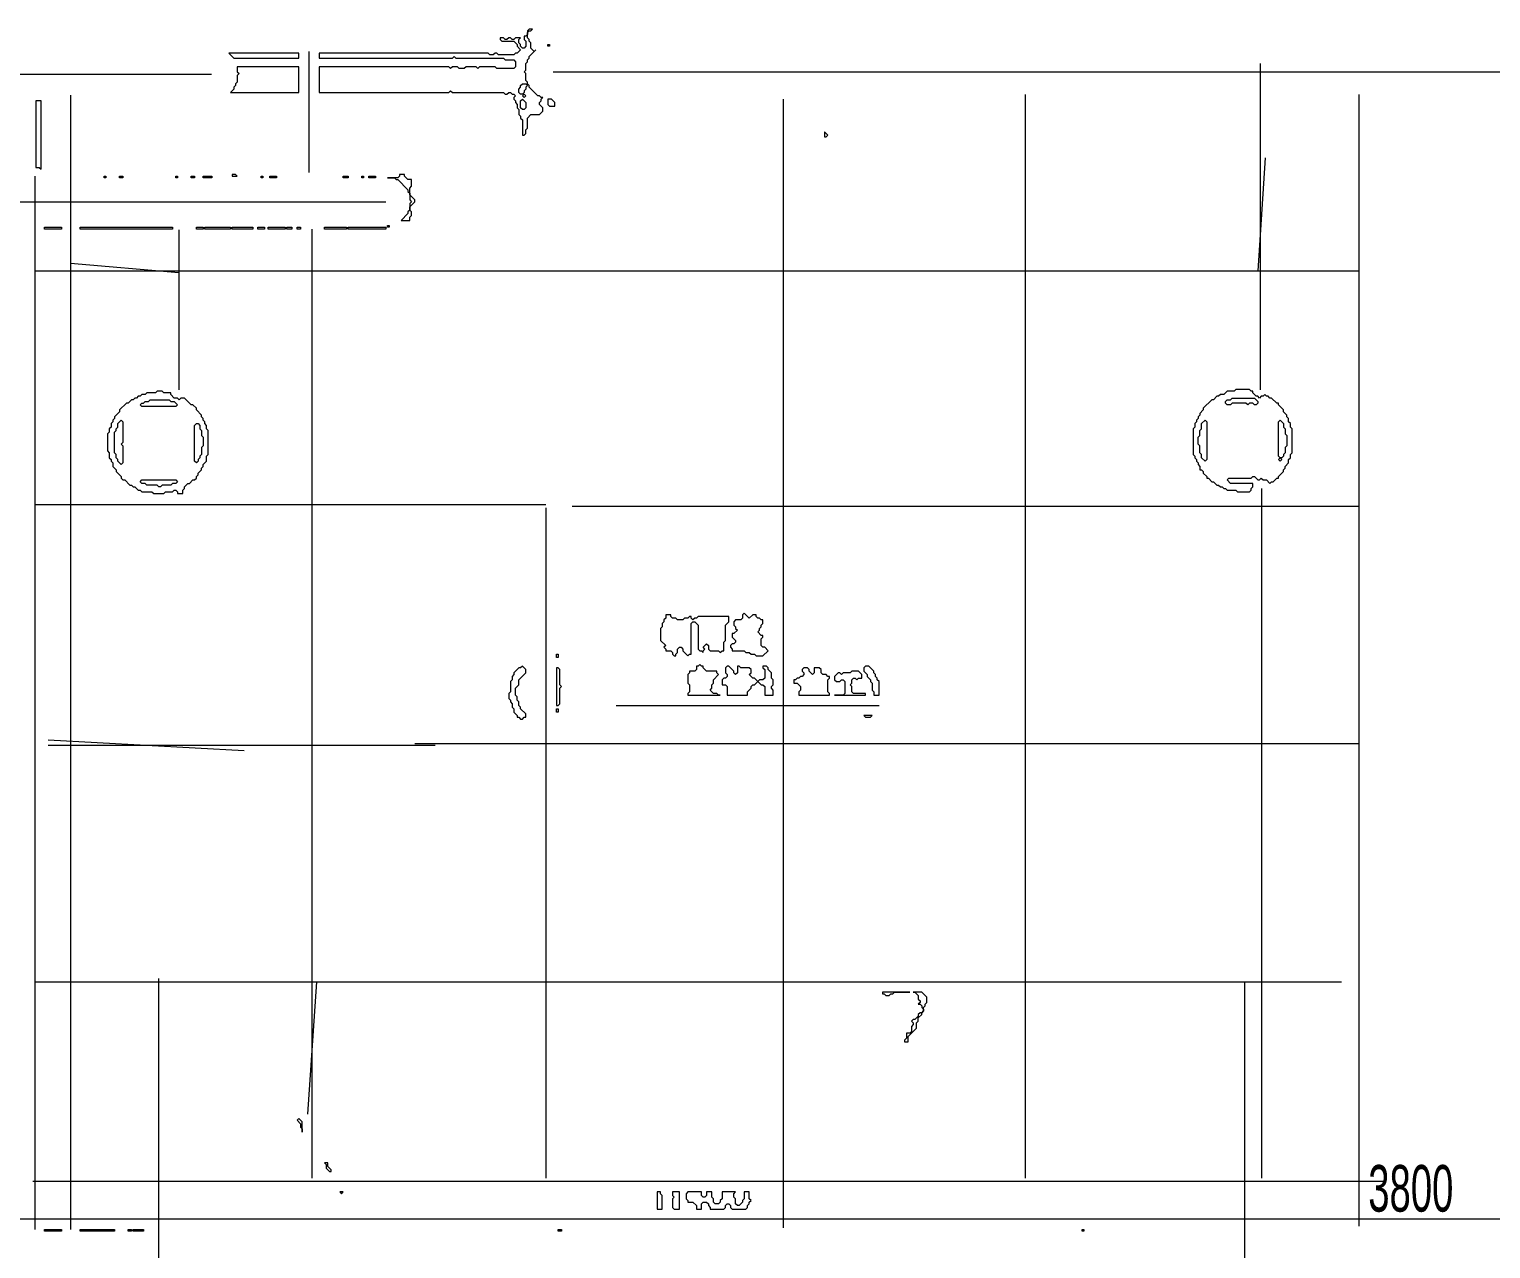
# Model space of a CAD drawing. Header units: millimetres. Extents: x 4 to 412, y 3 to 290.
# Drawn here: x 181.7 to 256.7, y 66.8 to 129.3 of the extents above; entities that cross this region are included whole.
import ezdxf

# ---------------------------------------------------------------- set-up
doc = ezdxf.new("R2010")
doc.units = ezdxf.units.MM
for name, color, linetype, lineweight in [('OCR_TEXT', 6, 'CONTINUOUS', 0), ('TRACE_STRAIGHT', 5, 'CONTINUOUS', 0), ('TRACE_TEXT_SYMBOL', 6, 'CONTINUOUS', 0)]:
    doc.layers.add(name, color=color, linetype=linetype, lineweight=lineweight)
doc.styles.add('wqy-unicode', font='wqy-unicode')

msp = doc.modelspace()

# ---------------------------------------------------------------- linework, layer by layer
at = {"layer": 'TRACE_STRAIGHT', "color": 5}
for p, q in [((196.079, 128.209), (196.079, 121.991)), ((244.881, 127.596), (244.881, 110.847)), ((165.082, 127.048), (191.079, 127.048)), ((208.6, 127.168), (272.706, 127.168)), ((232.829, 125.998), (232.829, 70.411)), ((249.945, 125.994), (249.945, 67.958)), ((183.836, 125.97), (183.836, 67.782)), ((220.418, 125.763), (220.418, 67.87)), ((244.78, 116.959), (245.162, 122.747)), ((182.01, 121.816), (182.01, 67.783)), ((168.931, 120.502), (200.02, 120.502)), ((189.395, 119.058), (189.395, 110.851)), ((196.22, 119.101), (196.22, 70.411)), ((183.836, 117.342), (189.395, 116.869)), ((182.01, 116.959), (249.945, 116.959)), ((244.947, 105.79), (244.947, 70.411)), ((182.01, 104.97), (208.226, 104.97)), ((208.226, 104.803), (208.226, 70.411)), ((209.576, 104.885), (249.945, 104.885)), ((211.842, 94.668), (225.329, 94.668)), ((182.687, 92.896), (192.751, 92.347)), ((182.687, 92.627), (202.559, 92.627)), ((201.509, 92.707), (249.945, 92.707)), ((182.01, 80.492), (249.061, 80.492)), ((188.364, 80.658), (188.364, 52.371)), ((196.019, 73.705), (196.481, 80.492)), ((244.083, 80.492), (244.083, 52.457)), ((181.906, 70.264), (251.251, 70.264)), ((159.735, 68.329), (319.734, 68.329))]:
    msp.add_line(p, q, dxfattribs=at)
at = {"layer": 'TRACE_TEXT_SYMBOL', "color": 6}
for points in [[(207.376, 129.347), (207.288, 129.26), (207.288, 129.085), (207.201, 128.997), (207.113, 128.997), (207.113, 128.822), (207.201, 128.734), (207.201, 128.472), (207.113, 128.384), (207.026, 128.384), (206.938, 128.472), (206.938, 128.559), (206.851, 128.647), (206.851, 128.822), (206.938, 128.909), (206.675, 128.909), (206.588, 128.822), (206.5, 128.822), (206.413, 128.909), (206.325, 128.909), (206.238, 128.822), (206.15, 128.822), (206.062, 128.909), (205.887, 128.909), (205.887, 128.822), (205.975, 128.734), (206.588, 128.734), (206.763, 128.559), (206.763, 128.472), (206.938, 128.296), (206.763, 128.121), (206.675, 128.121), (206.588, 128.034), (205.8, 128.034), (205.712, 128.121), (205.624, 128.121), (205.537, 128.034), (205.362, 128.034), (205.274, 128.121), (196.604, 128.121), (196.604, 127.859), (203.435, 127.859), (203.523, 127.946), (203.61, 127.859), (206.062, 127.859), (206.15, 127.771), (206.588, 127.771), (206.675, 127.683), (206.675, 127.421), (206.588, 127.333), (205.712, 127.333), (205.624, 127.421), (204.836, 127.421), (204.749, 127.333), (204.661, 127.421), (204.136, 127.421), (204.048, 127.333), (203.785, 127.333), (203.698, 127.421), (203.435, 127.421), (203.348, 127.333), (203.26, 127.421), (196.604, 127.421), (196.604, 126.107)], [(196.604, 126.107), (203.26, 126.107), (203.348, 126.195), (203.435, 126.107), (206.062, 126.107), (206.15, 126.019), (206.238, 126.019), (206.325, 126.107), (206.413, 126.107), (206.5, 126.019), (206.588, 126.019), (206.675, 125.932), (206.588, 125.844), (206.588, 125.757), (206.675, 125.669), (206.675, 125.582), (206.763, 125.494), (206.763, 125.319), (206.851, 125.231), (206.851, 124.969), (206.938, 124.881), (206.938, 124.793), (207.026, 124.706), (207.026, 123.918), (207.113, 123.918), (207.201, 124.005), (207.201, 124.18), (207.288, 124.268), (207.288, 124.793), (207.464, 124.969), (207.901, 124.969), (208.077, 125.144), (208.077, 125.319), (207.901, 125.494), (207.901, 125.582), (207.989, 125.669), (207.989, 125.757), (208.077, 125.844), (207.989, 125.844), (207.901, 125.932), (207.814, 125.932), (207.376, 126.37), (207.376, 126.457), (207.288, 126.545), (207.288, 126.632), (207.201, 126.72), (207.201, 127.07), (207.113, 127.158), (207.201, 127.245), (207.201, 127.596), (207.288, 127.683), (207.288, 127.771), (207.376, 127.859), (207.376, 127.946), (207.726, 128.296), (207.639, 128.209), (207.464, 128.384), (207.464, 128.647), (207.376, 128.734), (207.376, 128.822), (207.288, 128.909), (207.288, 129.172), (207.376, 129.26), (207.464, 129.26)], [(207.464, 129.26), (207.551, 129.347), (207.376, 129.347)], [(188.285, 110.782), (188.197, 110.694), (187.759, 110.694), (187.672, 110.606), (187.497, 110.606), (187.409, 110.519), (187.321, 110.519), (187.234, 110.431), (187.146, 110.431), (187.059, 110.344), (186.971, 110.344), (186.796, 110.168), (186.708, 110.168), (186.358, 109.818), (186.358, 109.731), (186.095, 109.468), (186.095, 109.38), (186.008, 109.293), (186.008, 109.205), (185.92, 109.118), (185.92, 108.942), (185.833, 108.855), (185.833, 108.68), (185.745, 108.592), (185.745, 107.716), (185.833, 107.629), (185.833, 107.366), (185.92, 107.279), (185.92, 107.191), (186.008, 107.103), (186.008, 106.928), (186.183, 106.753), (186.183, 106.666), (186.446, 106.403), (186.446, 106.315), (186.533, 106.228), (186.621, 106.228), (186.884, 105.965), (186.971, 105.965), (187.059, 105.877), (187.146, 105.877), (187.321, 105.702), (187.409, 105.702), (187.497, 105.615), (188.022, 105.615), (188.11, 105.527), (188.635, 105.527), (188.723, 105.615), (189.073, 105.615), (189.161, 105.702), (189.248, 105.702), (189.336, 105.615), (189.336, 105.527), (189.598, 105.527), (189.598, 105.702), (189.686, 105.79), (189.686, 105.877), (189.861, 106.052), (189.949, 106.052), (190.124, 106.228), (190.211, 106.228), (190.299, 106.315), (190.299, 106.403), (190.387, 106.49)], [(190.387, 106.49), (190.387, 106.578), (190.562, 106.753), (190.562, 106.841), (190.649, 106.928), (190.649, 107.016), (190.824, 107.191), (190.824, 107.454), (190.912, 107.541), (190.912, 108.767), (190.824, 108.855), (190.824, 109.03), (190.737, 109.118), (190.737, 109.205), (190.649, 109.293), (190.649, 109.38), (190.562, 109.468), (190.562, 109.555), (190.299, 109.818), (190.299, 109.906), (190.124, 110.081), (190.036, 110.081), (189.686, 110.431), (189.511, 110.431), (189.423, 110.344), (189.336, 110.431), (189.161, 110.431), (188.985, 110.606), (188.985, 110.694), (188.635, 110.694), (188.548, 110.782), (188.285, 110.782)], [(243.632, 110.869), (243.544, 110.782), (243.194, 110.782), (243.019, 110.606), (242.844, 110.606), (242.756, 110.519), (242.668, 110.519), (242.493, 110.344), (242.406, 110.344), (241.968, 109.906), (241.968, 109.818), (241.793, 109.643), (241.793, 109.555), (241.705, 109.468), (241.705, 109.38), (241.618, 109.293), (241.618, 109.205), (241.53, 109.118), (241.53, 108.942), (241.442, 108.855), (241.442, 107.541), (241.53, 107.454), (241.53, 107.366), (241.618, 107.279), (241.618, 107.191), (241.705, 107.103), (241.705, 107.016), (241.793, 106.928), (241.793, 106.753), (241.88, 106.753), (241.968, 106.666), (241.968, 106.578), (242.143, 106.403), (242.143, 106.315), (242.231, 106.315), (242.406, 106.14), (242.493, 106.14), (242.668, 105.965), (242.756, 105.965), (242.844, 105.877), (242.931, 105.877), (243.019, 105.79), (243.106, 105.79), (243.194, 105.702), (243.632, 105.702), (243.719, 105.615), (244.332, 105.615), (244.42, 105.702), (244.42, 105.79), (244.507, 105.877), (244.507, 106.052), (243.369, 106.052), (243.194, 106.228), (243.281, 106.315), (244.42, 106.315), (244.507, 106.403), (244.595, 106.403), (244.77, 106.228), (244.858, 106.228), (244.945, 106.315), (245.033, 106.228), (245.208, 106.228), (245.383, 106.052), (245.471, 106.14)], [(245.471, 106.14), (245.558, 106.14), (245.734, 106.315), (245.821, 106.315), (245.821, 106.403), (246.084, 106.666), (246.084, 106.753), (246.171, 106.841), (246.171, 106.928), (246.347, 107.103), (246.347, 107.279), (246.434, 107.366), (246.434, 107.541), (246.522, 107.629), (246.522, 108.855), (246.434, 108.942), (246.434, 109.118), (246.347, 109.205), (246.347, 109.38), (246.259, 109.468), (246.259, 109.555), (246.084, 109.731), (246.084, 109.818), (245.821, 110.081), (245.821, 110.168), (245.734, 110.168), (245.471, 110.431), (245.383, 110.431), (245.296, 110.519), (245.208, 110.519), (245.121, 110.606), (245.033, 110.519), (244.945, 110.519), (244.858, 110.431), (244.77, 110.519), (244.683, 110.519), (244.507, 110.694), (244.507, 110.782), (244.42, 110.782), (244.332, 110.869), (243.632, 110.869)], [(214.382, 99.309), (214.382, 99.134), (214.294, 99.047), (214.294, 98.959), (214.207, 98.871), (214.207, 98.696), (214.119, 98.609), (214.119, 97.996), (214.382, 97.733), (214.294, 97.645), (214.382, 97.558), (214.382, 97.47), (214.645, 97.47), (214.732, 97.383), (214.732, 97.295), (214.82, 97.207), (214.907, 97.207), (214.907, 97.295), (214.995, 97.383), (214.995, 97.558), (215.083, 97.645), (215.17, 97.645), (215.258, 97.558), (215.258, 97.47), (215.52, 97.207), (215.608, 97.295), (215.696, 97.295), (215.696, 98.871), (215.783, 98.959), (215.871, 98.959), (216.046, 98.784), (216.046, 97.558), (216.133, 97.47), (216.221, 97.47), (216.309, 97.383), (216.309, 97.47), (216.396, 97.558), (216.309, 97.645), (216.484, 97.821), (216.571, 97.733), (216.571, 97.558), (216.659, 97.47), (217.097, 97.47), (217.184, 97.383), (217.272, 97.47), (217.359, 97.47), (217.359, 97.908), (217.447, 97.996), (217.447, 98.784), (217.622, 98.959), (217.622, 99.222), (216.046, 99.222), (215.958, 99.134), (215.871, 99.134), (215.783, 99.047), (215.696, 99.134), (215.696, 99.222), (215.608, 99.222), (215.52, 99.134), (215.345, 99.134), (215.258, 99.047), (214.995, 99.047), (214.907, 99.134), (214.732, 99.134)], [(214.732, 99.134), (214.645, 99.222), (214.645, 99.309), (214.382, 99.309)]]:
    msp.add_lwpolyline(points, dxfattribs=at)
for points in [[(208.339, 128.559), (208.427, 128.559), (208.427, 128.472), (208.339, 128.472)], [(191.963, 128.121), (192.226, 127.859), (195.553, 127.859), (195.553, 128.121)], [(192.401, 127.421), (192.401, 127.158), (192.488, 127.07), (192.401, 126.983), (192.401, 126.632), (192.313, 126.545), (192.313, 126.457), (192.226, 126.37), (192.226, 126.282), (192.05, 126.107), (195.553, 126.107), (195.553, 127.421)], [(206.938, 126.457), (207.026, 126.545), (207.201, 126.545), (207.288, 126.457), (207.201, 126.37), (207.201, 126.282), (207.113, 126.195), (207.113, 126.107), (207.026, 126.019), (206.938, 126.019), (206.851, 126.107), (206.851, 126.282), (206.938, 126.37)], [(207.026, 125.932), (207.113, 126.019), (207.201, 125.932), (207.113, 125.844)], [(182.067, 125.669), (182.067, 122.254), (182.242, 122.254), (182.33, 122.166), (182.33, 125.669)], [(206.938, 125.669), (207.026, 125.757), (207.201, 125.582), (207.201, 125.319), (207.113, 125.231), (207.026, 125.231), (206.938, 125.319)], [(208.339, 125.757), (208.339, 125.494), (208.427, 125.406), (208.69, 125.406), (208.69, 125.582), (208.514, 125.757)], [(222.526, 124.093), (222.526, 123.83), (222.614, 123.83), (222.701, 123.918)], [(185.57, 121.816), (185.658, 121.816), (185.658, 121.728), (185.57, 121.728)], [(186.358, 121.816), (186.533, 121.816), (186.533, 121.728), (186.358, 121.728)], [(189.248, 121.816), (189.336, 121.816), (189.336, 121.728), (189.248, 121.728)], [(190.036, 121.816), (190.211, 121.816), (190.211, 121.728), (190.036, 121.728)], [(190.649, 121.816), (191.087, 121.816), (191.087, 121.728), (190.649, 121.728)], [(192.138, 121.903), (192.138, 121.816), (192.401, 121.816), (192.313, 121.903)], [(193.627, 121.816), (193.714, 121.816), (193.714, 121.728), (193.627, 121.728)], [(194.065, 121.816), (194.415, 121.816), (194.415, 121.728), (194.065, 121.728)], [(197.83, 121.816), (198.093, 121.816), (198.093, 121.728), (197.83, 121.728)], [(198.794, 121.816), (198.881, 121.816), (198.881, 121.728), (198.794, 121.728)], [(199.144, 121.816), (199.494, 121.816), (199.494, 121.728), (199.144, 121.728)], [(200.72, 121.903), (200.72, 121.816), (200.633, 121.728), (200.107, 121.728), (200.458, 121.728), (200.545, 121.641), (200.633, 121.641), (201.158, 121.115), (201.158, 121.028), (201.246, 120.94), (201.246, 120.59), (201.333, 120.502), (201.246, 120.415), (201.246, 120.064), (201.158, 119.977), (201.158, 119.889), (200.808, 119.539), (201.246, 119.539), (201.246, 119.714), (201.333, 119.802), (201.333, 119.977), (201.246, 120.064), (201.246, 120.24), (201.509, 120.502), (201.509, 120.59), (201.246, 120.853), (201.246, 121.203), (201.333, 121.29), (201.333, 121.641), (201.158, 121.641), (200.983, 121.816), (200.983, 121.903)], [(200.107, 119.276), (200.195, 119.276), (200.195, 119.189), (200.107, 119.189)], [(182.505, 119.189), (183.381, 119.189), (183.381, 119.101), (182.505, 119.101)], [(184.344, 119.189), (189.073, 119.189), (189.073, 119.101), (184.344, 119.101)], [(190.299, 119.189), (190.649, 119.189), (190.649, 119.101), (190.299, 119.101)], [(190.737, 119.189), (192.05, 119.189), (192.05, 119.101), (190.737, 119.101)], [(192.138, 119.189), (193.189, 119.189), (193.189, 119.101), (192.138, 119.101)], [(193.452, 119.189), (193.802, 119.189), (193.802, 119.101), (193.452, 119.101)], [(193.977, 119.189), (194.853, 119.189), (194.853, 119.101), (193.977, 119.101)], [(194.94, 119.189), (195.203, 119.189), (195.203, 119.101), (194.94, 119.101)], [(195.466, 119.189), (195.641, 119.189), (195.641, 119.101), (195.466, 119.101)], [(196.867, 119.189), (198.006, 119.189), (198.006, 119.101), (196.867, 119.101)], [(198.093, 119.189), (200.02, 119.189), (200.02, 119.101), (198.093, 119.101)], [(187.847, 110.256), (187.934, 110.344), (188.898, 110.344), (188.985, 110.256), (189.161, 110.256), (189.336, 110.081), (189.248, 109.993), (187.497, 109.993), (187.409, 110.081), (187.497, 110.168), (187.584, 110.168), (187.672, 110.256)], [(243.369, 110.344), (243.457, 110.431), (244.595, 110.431), (244.77, 110.256), (244.77, 110.168), (244.683, 110.081), (244.595, 110.081), (244.507, 110.168), (244.332, 110.168), (244.245, 110.081), (244.157, 110.168), (243.457, 110.168), (243.369, 110.081), (243.194, 110.081), (243.106, 110.168), (243.106, 110.256), (243.194, 110.344)], [(186.446, 109.293), (186.533, 109.205), (186.533, 108.154), (186.446, 108.067), (186.533, 107.979), (186.533, 107.103), (186.446, 107.016), (186.271, 107.191), (186.271, 107.279), (186.183, 107.366), (186.183, 107.541), (186.095, 107.629), (186.095, 108.68), (186.183, 108.767), (186.183, 108.855), (186.271, 108.942), (186.271, 109.118)], [(190.211, 109.03), (190.299, 109.118), (190.387, 109.118), (190.474, 109.03), (190.474, 108.855), (190.562, 108.767), (190.562, 108.505), (190.649, 108.417), (190.649, 107.979), (190.562, 107.892), (190.562, 107.541), (190.474, 107.454), (190.474, 107.366), (190.387, 107.279), (190.387, 107.191), (190.299, 107.103), (190.211, 107.191)], [(242.055, 109.293), (242.143, 109.205), (242.143, 107.279), (242.055, 107.191), (241.88, 107.366), (241.88, 107.541), (241.793, 107.629), (241.793, 107.979), (241.705, 108.067), (241.705, 108.417), (241.793, 108.505), (241.793, 108.767), (241.88, 108.855), (241.88, 109.118)], [(245.821, 109.205), (245.909, 109.293), (246.084, 109.118), (246.084, 108.942), (246.171, 108.855), (246.171, 108.592), (246.259, 108.505), (246.259, 107.979), (246.171, 107.892), (246.171, 107.629), (246.084, 107.541), (246.084, 107.454), (245.996, 107.366), (245.909, 107.366), (245.821, 107.454)], [(245.821, 107.279), (245.909, 107.366), (245.996, 107.279), (245.909, 107.191)], [(187.409, 106.14), (187.497, 106.228), (189.248, 106.228), (189.336, 106.14), (189.248, 106.052), (189.073, 106.052), (188.985, 105.965), (188.548, 105.965), (188.46, 105.877), (188.372, 105.877), (188.285, 105.965), (187.759, 105.965), (187.672, 106.052), (187.497, 106.052)], [(218.41, 99.397), (218.323, 99.309), (218.323, 99.134), (218.235, 99.047), (217.972, 99.047), (217.885, 98.959), (217.885, 98.784), (217.972, 98.696), (217.972, 98.609), (218.06, 98.521), (217.885, 98.346), (217.797, 98.346), (217.797, 98.171), (217.972, 97.996), (217.972, 97.908), (217.885, 97.821), (217.797, 97.821), (217.71, 97.733), (217.71, 97.645), (217.797, 97.558), (217.797, 97.47), (218.41, 97.47), (218.498, 97.383), (218.673, 97.383), (218.761, 97.295), (218.936, 97.295), (219.023, 97.207), (219.374, 97.207), (219.636, 97.47), (219.461, 97.645), (219.374, 97.645), (219.286, 97.733), (219.286, 98.083), (219.374, 98.171), (219.374, 98.258), (219.286, 98.258), (219.111, 98.434), (219.199, 98.521), (219.199, 98.609), (219.286, 98.696), (219.286, 98.784), (219.374, 98.871), (219.374, 99.047), (219.286, 99.047), (219.199, 99.134), (219.111, 99.134), (219.023, 99.222), (219.023, 99.309), (218.848, 99.309), (218.673, 99.134)], [(208.777, 97.295), (208.865, 97.295), (208.865, 97.12), (208.777, 97.12)], [(216.133, 96.77), (216.046, 96.682), (215.958, 96.682), (215.958, 96.507), (215.871, 96.419), (215.608, 96.419), (215.608, 96.332), (215.52, 96.244), (215.52, 95.806), (215.608, 95.719), (215.608, 95.368), (215.52, 95.281), (215.52, 95.193), (217.184, 95.193), (217.097, 95.193), (217.009, 95.281), (216.834, 95.281), (216.659, 95.456), (216.746, 95.544), (216.746, 95.719), (216.834, 95.806), (216.834, 95.981), (217.097, 96.244), (217.009, 96.332), (217.009, 96.419), (216.484, 96.419), (216.309, 96.594), (216.309, 96.682), (216.221, 96.682)], [(207.026, 96.682), (206.938, 96.594), (206.851, 96.594), (206.588, 96.332), (206.588, 96.244), (206.5, 96.157), (206.5, 95.981), (206.413, 95.894), (206.413, 95.368), (206.325, 95.281), (206.325, 95.018), (206.413, 94.931), (206.413, 94.843), (206.5, 94.755), (206.5, 94.58), (206.588, 94.493), (206.588, 94.318), (206.763, 94.142), (206.763, 94.055), (206.851, 94.055), (206.938, 93.967), (207.026, 93.967), (207.113, 94.055), (207.201, 94.055), (207.201, 94.23), (206.938, 94.493), (206.938, 94.58), (206.851, 94.668), (206.851, 94.843), (206.763, 94.931), (206.763, 95.106), (206.675, 95.193), (206.675, 95.544), (206.851, 95.719), (206.851, 95.981), (207.201, 96.332), (207.201, 96.507)], [(208.777, 96.594), (208.777, 94.668), (208.865, 94.668), (208.952, 94.755), (208.952, 95.544), (209.04, 95.631), (208.952, 95.719), (208.952, 96.507), (208.865, 96.594)], [(217.535, 96.682), (217.447, 96.594), (217.447, 96.332), (217.535, 96.244), (217.535, 96.157), (217.447, 96.069), (217.359, 96.069), (217.272, 95.981), (217.272, 95.719), (217.447, 95.719), (217.535, 95.631), (217.535, 95.193), (218.585, 95.193), (218.585, 95.368), (218.761, 95.544), (218.761, 95.631), (218.848, 95.719), (218.936, 95.719), (219.111, 95.894), (219.286, 95.719), (219.374, 95.719), (219.461, 95.631), (219.461, 95.193), (219.899, 95.193), (219.899, 95.456), (219.812, 95.544), (219.812, 95.631), (219.899, 95.719), (219.899, 95.981), (219.812, 96.069), (219.812, 96.332), (219.636, 96.507), (219.636, 96.594), (219.549, 96.682), (219.374, 96.682), (219.374, 96.594), (219.461, 96.507), (219.461, 96.069), (219.374, 95.981), (219.199, 95.981), (219.111, 95.894), (218.936, 96.069), (218.848, 96.069), (218.673, 96.244), (218.761, 96.332), (218.761, 96.507), (218.673, 96.594), (218.235, 96.594), (218.148, 96.682), (218.06, 96.682), (218.06, 96.332), (217.972, 96.244), (217.885, 96.332), (217.885, 96.419), (217.622, 96.682)], [(221.475, 96.594), (221.388, 96.507), (221.388, 96.419), (221.475, 96.332), (221.475, 96.244), (221.388, 96.157), (221.3, 96.157), (221.213, 96.069), (221.125, 96.069), (221.038, 95.981), (220.95, 95.981), (220.95, 95.806), (221.125, 95.806), (221.3, 95.631), (221.3, 95.456), (221.213, 95.368), (221.213, 95.193), (222.789, 95.193), (222.789, 95.281), (222.701, 95.368), (222.701, 95.981), (222.789, 96.069), (222.789, 96.157), (222.701, 96.157), (222.614, 96.244), (222.439, 96.244), (222.351, 96.332), (222.351, 96.507), (222.264, 96.594), (222.001, 96.594), (222.001, 96.332), (221.913, 96.244), (221.738, 96.419), (221.738, 96.507), (221.651, 96.594)], [(223.928, 96.419), (223.84, 96.332), (223.49, 96.332), (223.402, 96.244), (223.315, 96.332), (223.227, 96.332), (223.052, 96.157), (223.052, 95.981), (223.139, 95.894), (223.315, 95.894), (223.402, 95.981), (223.49, 95.981), (223.577, 95.894), (223.577, 95.281), (223.49, 95.193), (223.052, 95.193), (224.628, 95.193), (224.628, 95.281), (224.015, 95.281), (223.928, 95.368), (223.928, 95.631), (223.84, 95.719), (223.928, 95.806), (223.928, 95.981), (224.015, 96.069), (224.103, 96.069), (224.19, 95.981), (224.278, 96.069), (224.453, 96.069), (224.453, 96.244), (224.278, 96.419)], [(224.628, 96.682), (224.541, 96.594), (224.541, 96.419), (224.716, 96.244), (224.716, 96.157), (224.891, 95.981), (224.891, 95.894), (224.978, 95.806), (224.978, 95.456), (225.066, 95.368), (225.066, 95.193), (225.329, 95.193), (225.329, 95.894), (225.241, 95.981), (225.241, 96.069), (225.154, 96.157), (225.154, 96.244), (225.066, 96.332), (225.066, 96.419), (224.803, 96.682)], [(208.777, 94.493), (208.865, 94.493), (208.865, 94.318), (208.777, 94.318)], [(224.541, 94.142), (224.628, 94.055), (224.891, 94.055), (224.978, 94.142)], [(225.504, 79.955), (225.504, 79.868), (225.591, 79.868), (225.679, 79.78), (225.854, 79.78), (225.942, 79.868), (226.029, 79.868), (226.117, 79.955), (226.905, 79.955)], [(227.08, 79.955), (227.168, 79.955), (227.343, 79.78), (227.343, 79.605), (227.431, 79.517), (227.431, 79.43), (227.343, 79.342), (227.431, 79.342), (227.518, 79.255), (227.518, 79.167), (227.606, 79.08), (227.606, 78.992), (227.518, 78.904), (227.431, 78.904), (227.343, 78.817), (227.343, 78.729), (227.168, 78.554), (227.08, 78.554), (226.993, 78.467), (227.08, 78.379), (227.08, 78.291), (226.993, 78.204), (226.993, 77.941), (226.905, 77.854), (226.73, 77.854), (226.73, 77.591), (226.642, 77.503), (226.642, 77.416), (226.817, 77.416), (226.817, 77.678), (227.255, 78.116), (227.255, 78.379), (227.343, 78.467), (227.343, 78.642), (227.518, 78.817), (227.518, 78.904), (227.606, 78.992), (227.606, 79.167), (227.693, 79.255), (227.693, 79.342), (227.781, 79.43), (227.781, 79.693), (227.518, 79.955)], [(195.553, 73.475), (195.466, 73.387), (195.641, 73.212), (195.641, 73.037), (195.729, 72.949), (195.729, 72.774), (195.729, 73.3)], [(196.867, 71.198), (196.955, 71.11), (196.955, 70.935), (197.13, 70.76), (197.217, 70.76), (197.217, 70.848), (197.042, 71.023), (197.042, 71.198)], [(197.655, 69.709), (197.743, 69.622), (197.83, 69.709)], [(213.944, 69.709), (213.944, 68.833), (214.207, 68.833), (214.207, 69.534), (214.119, 69.622), (214.119, 69.709)], [(214.732, 69.709), (214.732, 69.534), (214.82, 69.446), (214.732, 69.359), (214.732, 68.921), (214.82, 68.833), (215.083, 68.833), (215.083, 69.709)], [(215.52, 69.709), (215.433, 69.622), (215.433, 69.359), (215.52, 69.271), (215.52, 69.184), (215.783, 69.184), (215.958, 69.009), (215.958, 68.833), (216.221, 68.833), (216.221, 69.096), (216.309, 69.184), (216.484, 69.184), (216.571, 69.096), (216.571, 69.009), (216.659, 68.921), (216.659, 68.833), (217.359, 68.833), (217.447, 68.921), (217.447, 69.009), (217.535, 69.096), (217.622, 69.096), (217.71, 69.009), (217.71, 68.921), (217.797, 68.833), (218.498, 68.833), (218.585, 68.921), (218.585, 69.009), (218.673, 69.096), (218.673, 69.184), (218.761, 69.271), (218.673, 69.359), (218.673, 69.709), (218.41, 69.709), (218.41, 69.359), (218.323, 69.271), (218.323, 69.184), (218.148, 69.009), (218.06, 69.009), (217.972, 69.096), (217.972, 69.359), (217.885, 69.446), (217.885, 69.622), (217.972, 69.709), (217.272, 69.709), (217.272, 69.359), (217.184, 69.271), (217.184, 69.184), (217.097, 69.096), (216.922, 69.096), (216.834, 69.184), (216.834, 69.359), (216.746, 69.446), (216.746, 69.709), (216.484, 69.709), (216.484, 69.534), (216.396, 69.446), (216.309, 69.446), (216.221, 69.534), (216.221, 69.709)], [(182.505, 67.783), (183.381, 67.783), (183.381, 67.695), (182.505, 67.695)], [(184.344, 67.783), (186.095, 67.783), (186.095, 67.695), (184.344, 67.695)], [(186.796, 67.783), (186.971, 67.783), (186.971, 67.695), (186.796, 67.695)], [(187.059, 67.783), (187.584, 67.783), (187.584, 67.695), (187.059, 67.695)], [(208.865, 67.783), (209.04, 67.783), (209.04, 67.695), (208.865, 67.695)], [(235.75, 67.783), (235.838, 67.783), (235.838, 67.695), (235.75, 67.695)]]:
    msp.add_lwpolyline(points, close=True, dxfattribs=at)

# ---------------------------------------------------------------- texts
at = {"layer": 'OCR_TEXT', "color": 6, "style": 'wqy-unicode', "width": 0.61379}
msp.add_text('3800', height=2.3908, dxfattribs=at).set_placement((250.433, 68.701))

doc.saveas('drawing.dxf')
